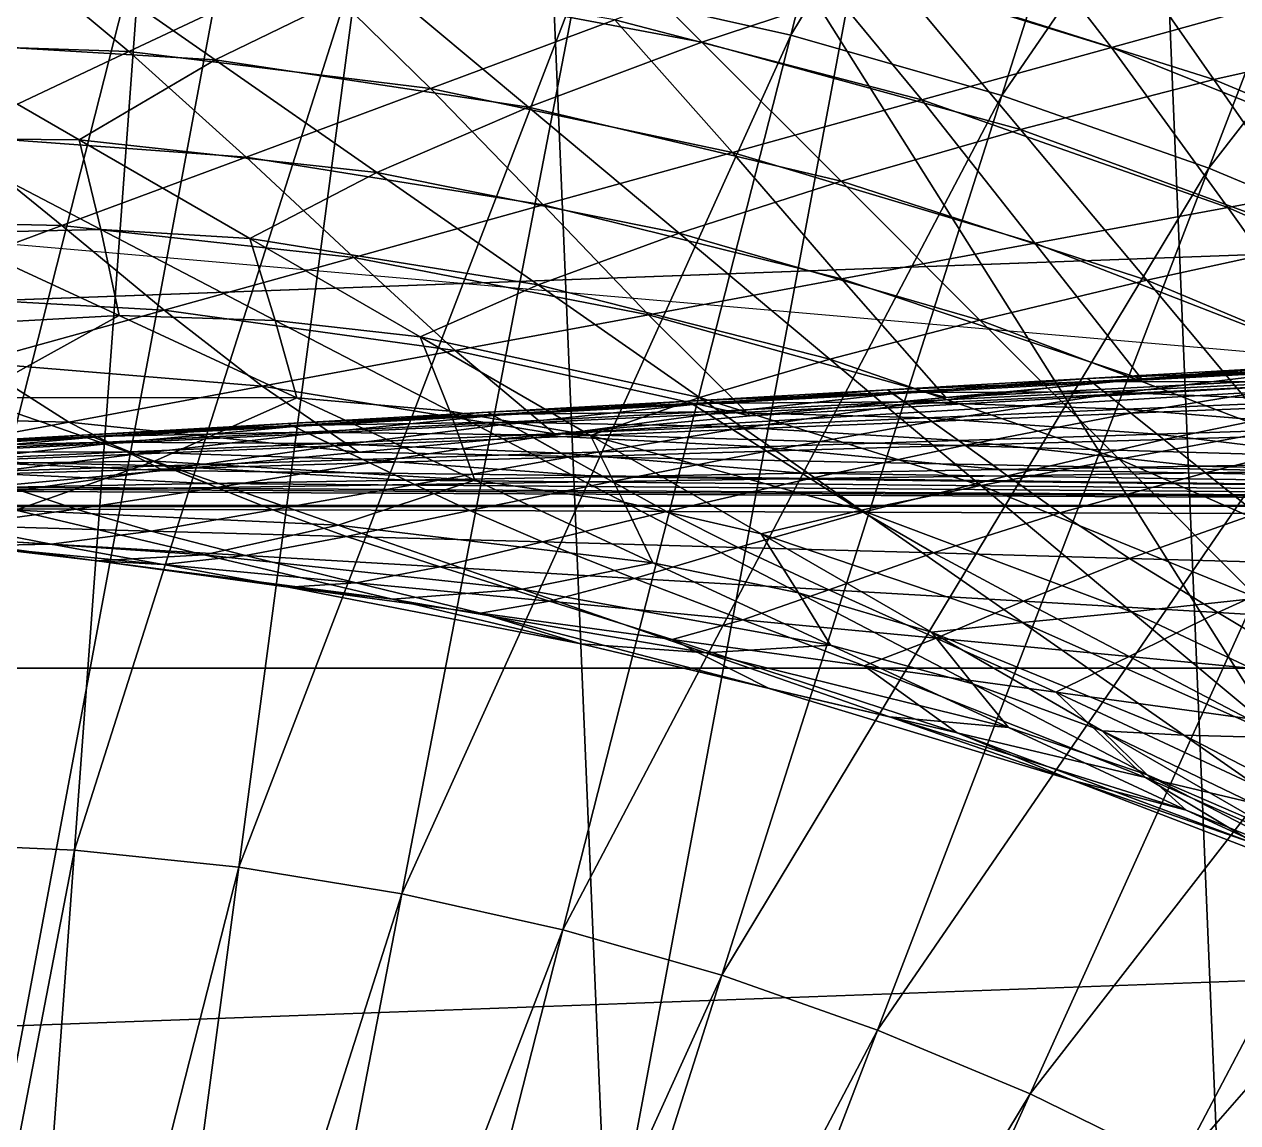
# Model space of a CAD drawing. Header units: metres. Extents: x -4.09 to 4.09, y -3.78 to 3.78.
# Drawn here: x -0.0418 to 0.3042, y 1.5426 to 1.8557 of the extents above; entities that cross this region are included whole.
import ezdxf

# ---------------------------------------------------------------- set-up
doc = ezdxf.new("R2010")
doc.units = ezdxf.units.M

msp = doc.modelspace()

# ---------------------------------------------------------------- linework, layer by layer
at = {"layer": 'statue_1', "color": 253}
for points in [[(-3.232, 0.082765, 16.714041), (3.348243, -0.166798, 15.068974), (3.367858, 2.430878, 15.064072)], [(-3.232, 2.430878, 16.714041), (-3.232, 0.082765, 16.714041), (3.367858, 2.430878, 15.064072)], [(-2.176662, 2.430878, 9.351602), (2.236946, 2.430878, 9.351602), (2.216392, -1.034236, 9.351602)], [(-2.157675, -1.034236, 9.351602), (-2.176662, 2.430878, 9.351602), (2.216392, -1.034236, 9.351602)], [(-1.437844, 0.146119, 15.295901), (-0.086352, 2.290978, 15.674101), (1.265203, 0.146119, 15.295901)], [(-0.086352, 2.290978, 15.674101), (-0.053453, 1.509987, 20.101959), (0.091428, 2.283835, 15.672838)], [(-0.086352, 2.290978, 15.674101), (0.091428, 2.283835, 15.672838), (1.265203, 0.146119, 15.295901)], [(0.124578, 1.495825, 20.124771), (0.091428, 2.283835, 15.672838), (-0.053453, 1.509987, 20.101959)], [(0.091428, 2.283835, 15.672838), (0.124578, 1.495825, 20.124771), (0.267955, 2.262435, 15.669063)], [(0.091428, 2.283835, 15.672838), (0.267955, 2.262435, 15.669063), (1.265203, 0.146119, 15.295901)], [(0.124578, 1.495825, 20.124771), (0.301167, 1.467062, 20.14677), (0.267955, 2.262435, 15.669063)], [(0.267955, 2.262435, 15.669063), (0.301167, 1.467062, 20.14677), (0.442163, 2.226872, 15.662797)], [(0.267955, 2.262435, 15.669063), (0.442163, 2.226872, 15.662797), (1.265203, 0.146119, 15.295901)], [(0.475125, 1.423885, 20.167812), (0.442163, 2.226872, 15.662797), (0.301167, 1.467062, 20.14677)], [(0.240946, 2.104143, 1.419429), (0.115805, 1.866268, 1.488987), (0.17684, 1.852576, 1.488987)], [(0.315705, 2.082712, 1.419429), (0.240946, 2.104143, 1.419429), (0.17684, 1.852576, 1.488987)], [(0.236936, 1.835374, 1.488987), (0.315705, 2.082712, 1.419429), (0.17684, 1.852576, 1.488987)], [(0.389148, 2.056957, 1.419429), (0.315705, 2.082712, 1.419429), (0.236936, 1.835374, 1.488987)], [(0.389148, 2.056957, 1.419429), (0.236936, 1.835374, 1.488987), (0.295966, 1.814632, 1.488987)], [(0.4609, 2.026909, 1.419429), (0.389148, 2.056957, 1.419429), (0.295966, 1.814632, 1.488987)], [(0.4609, 2.026909, 1.419429), (0.295966, 1.814632, 1.488987), (0.35368, 1.790506, 1.488987)], [(1.967048, -0.334928, 9.392891), (1.967048, 1.975148, 9.392891), (-2.139753, 1.975148, 9.392891)], [(-2.139753, -0.334928, 9.392891), (1.967048, -0.334928, 9.392891), (-2.139753, 1.975148, 9.392891)], [(-2.139753, -0.334928, 9.007879), (-2.139753, 1.975148, 9.007879), (1.967048, 1.975148, 9.007879)], [(-2.139753, -0.334928, 9.007879), (1.967048, -0.334928, 9.007879), (1.967048, 1.975148, 9.007879)], [(1.967048, 1.975148, 9.007879), (1.967048, -0.334928, 9.007879), (-2.139753, 1.975148, 9.007879)], [(1.967048, -0.334928, 9.007879), (-2.139753, -0.334928, 9.007879), (-2.139753, 1.975148, 9.007879)], [(1.967048, 1.975148, 9.007879), (-2.139753, 1.975148, 9.007879), (0.812011, 1.718473, 7.467829)], [(-0.984715, 1.718473, 7.467829), (-2.139753, 1.975148, 9.007879), (0.812011, 1.718473, 7.467829)], [(0.265323, 1.885976, 3.104353), (0.326734, 1.901423, 2.847677), (0.354808, 1.852795, 2.847677)], [(0.179221, 1.876482, 2.334328), (0.268205, 1.849098, 2.077653), (0.231797, 1.896034, 2.334328)], [(0.231797, 1.896034, 2.334328), (0.268205, 1.849098, 2.077653), (0.322222, 1.864074, 2.077653)], [(0.058905, 1.868054, 3.874378), (0.111857, 1.890237, 3.617703), (0.151461, 1.850602, 3.617703)], [(0.111857, 1.890237, 3.617703), (0.206355, 1.868743, 3.361028), (0.151461, 1.850602, 3.617703)], [(0.265323, 1.885976, 3.104353), (0.297407, 1.839949, 3.104353), (0.206355, 1.868743, 3.361028)], [(0.265323, 1.885976, 3.104353), (0.354808, 1.852795, 2.847677), (0.297407, 1.839949, 3.104353)], [(-0.008209, 1.882717, 1.488987), (-0.070686, 1.885475, 1.488987), (-0.074571, 1.622314, 1.543334)], [(-0.02751, 1.620246, 1.543334), (-0.008209, 1.882717, 1.488987), (-0.074571, 1.622314, 1.543334)], [(0.054017, 1.876325, 1.488987), (-0.008209, 1.882717, 1.488987), (-0.02751, 1.620246, 1.543334)], [(2.675725, 1.876513, 0.043246), (2.745471, 1.672101, 0.043246), (-2.918175, 1.672101, 0.043246)], [(-2.848429, 1.876513, 0.043246), (2.675725, 1.876513, 0.043246), (-2.918175, 1.672101, 0.043246)], [(-0.123387, 1.878863, 4.387728), (-0.0334, 1.877641, 4.131053), (-0.074759, 1.85079, 4.387728)], [(-0.097882, 1.85079, 2.847677), (-0.011969, 1.847907, 2.591002), (-0.049255, 1.878863, 2.847677)], [(-0.0334, 1.877641, 4.131053), (0.012658, 1.845557, 4.131053), (-0.074759, 1.85079, 4.387728)], [(-0.049255, 1.878863, 2.847677), (-0.011969, 1.847907, 2.591002), (0.038852, 1.871845, 2.591002)], [(-0.0334, 1.877641, 4.131053), (0.058905, 1.868054, 3.874378), (0.012658, 1.845557, 4.131053)], [(0.019363, 1.61542, 1.543334), (0.054017, 1.876325, 1.488987), (-0.02751, 1.620246, 1.543334)], [(0.115805, 1.866268, 1.488987), (0.054017, 1.876325, 1.488987), (0.019363, 1.61542, 1.543334)], [(0.126646, 1.856931, 2.334328), (0.214188, 1.834121, 2.077653), (0.179221, 1.876482, 2.334328)], [(0.214188, 1.834121, 2.077653), (0.268205, 1.849098, 2.077653), (0.179221, 1.876482, 2.334328)], [(-0.011969, 1.847907, 2.591002), (0.07407, 1.837379, 2.334328), (0.038852, 1.871845, 2.591002)], [(0.038852, 1.871845, 2.591002), (0.07407, 1.837379, 2.334328), (0.126646, 1.856931, 2.334328)], [(0.151461, 1.850602, 3.617703), (0.206355, 1.868743, 3.361028), (0.242325, 1.825724, 3.361028)], [(0.206355, 1.868743, 3.361028), (0.297407, 1.839949, 3.104353), (0.242325, 1.825724, 3.361028)], [(0.058905, 1.868054, 3.874378), (0.101956, 1.832084, 3.874378), (0.012658, 1.845557, 4.131053)], [(0.115805, 1.866268, 1.488987), (0.019363, 1.61542, 1.543334), (0.065861, 1.607838, 1.543334)], [(0.058905, 1.868054, 3.874378), (0.151461, 1.850602, 3.617703), (0.101956, 1.832084, 3.874378)], [(0.115805, 1.866268, 1.488987), (0.065861, 1.607838, 1.543334), (0.17684, 1.852576, 1.488987)], [(0.268205, 1.849098, 2.077653), (0.356563, 1.813661, 1.820977), (0.322222, 1.864074, 2.077653)], [(0.07407, 1.837379, 2.334328), (0.160171, 1.819144, 2.077653), (0.126646, 1.856931, 2.334328)], [(0.126646, 1.856931, 2.334328), (0.160171, 1.819144, 2.077653), (0.214188, 1.834121, 2.077653)], [(0.111794, 1.597561, 1.543334), (0.17684, 1.852576, 1.488987), (0.065861, 1.607838, 1.543334)], [(0.236936, 1.835374, 1.488987), (0.17684, 1.852576, 1.488987), (0.111794, 1.597561, 1.543334)], [(0.354808, 1.852795, 2.847677), (0.382882, 1.804167, 2.847677), (0.297407, 1.839949, 3.104353)], [(-0.062727, 1.824, 2.591002), (-0.011969, 1.847907, 2.591002), (-0.097882, 1.85079, 2.847677)], [(-0.074759, 1.85079, 4.387728), (-0.026131, 1.822716, 4.387728), (-0.069683, 1.823092, 4.515756)], [(-0.074759, 1.85079, 4.387728), (0.012658, 1.845557, 4.131053), (-0.026131, 1.822716, 4.387728)], [(-0.062727, 1.824, 2.591002), (0.021494, 1.817828, 2.334328), (-0.011969, 1.847907, 2.591002)], [(0.021494, 1.817828, 2.334328), (0.07407, 1.837379, 2.334328), (-0.011969, 1.847907, 2.591002)], [(0.151461, 1.850602, 3.617703), (0.191128, 1.810966, 3.617703), (0.101956, 1.832084, 3.874378)], [(0.151461, 1.850602, 3.617703), (0.242325, 1.825724, 3.361028), (0.191128, 1.810966, 3.617703)], [(0.214188, 1.834121, 2.077653), (0.301418, 1.803478, 1.820977), (0.268205, 1.849098, 2.077653)], [(0.301418, 1.803478, 1.820977), (0.356563, 1.813661, 1.820977), (0.268205, 1.849098, 2.077653)], [(-0.026131, 1.822716, 4.387728), (0.012658, 1.845557, 4.131053), (0.058717, 1.813473, 4.131053)], [(0.012658, 1.845557, 4.131053), (0.101956, 1.832084, 3.874378), (0.058717, 1.813473, 4.131053)], [(0.242325, 1.825724, 3.361028), (0.297407, 1.839949, 3.104353), (0.329492, 1.79389, 3.104353)], [(0.297407, 1.839949, 3.104353), (0.382882, 1.804167, 2.847677), (0.329492, 1.79389, 3.104353)], [(0.021494, 1.817828, 2.334328), (0.106154, 1.804167, 2.077653), (0.07407, 1.837379, 2.334328)], [(0.106154, 1.804167, 2.077653), (0.160171, 1.819144, 2.077653), (0.07407, 1.837379, 2.334328)], [(0.236936, 1.835374, 1.488987), (0.111794, 1.597561, 1.543334), (0.157101, 1.584589, 1.543334)], [(0.295966, 1.814632, 1.488987), (0.236936, 1.835374, 1.488987), (0.157101, 1.584589, 1.543334)], [(0.160171, 1.819144, 2.077653), (0.246335, 1.793263, 1.820977), (0.214188, 1.834121, 2.077653)], [(0.214188, 1.834121, 2.077653), (0.246335, 1.793263, 1.820977), (0.301418, 1.803478, 1.820977)], [(0.058717, 1.813473, 4.131053), (0.101956, 1.832084, 3.874378), (0.144944, 1.796114, 3.874378)], [(0.101956, 1.832084, 3.874378), (0.191128, 1.810966, 3.617703), (0.144944, 1.796114, 3.874378)], [(-0.113549, 1.800094, 2.591002), (-0.031082, 1.798276, 2.334328), (-0.062727, 1.824, 2.591002)], [(-0.062727, 1.824, 2.591002), (-0.031082, 1.798276, 2.334328), (0.021494, 1.817828, 2.334328)], [(0.242325, 1.825724, 3.361028), (0.278294, 1.782704, 3.361028), (0.191128, 1.810966, 3.617703)], [(0.242325, 1.825724, 3.361028), (0.329492, 1.79389, 3.104353), (0.278294, 1.782704, 3.361028)], [(-0.069683, 1.823092, 4.515756), (-0.01999, 1.79718, 4.515756), (-0.065485, 1.796146, 4.64328)], [(-0.069683, 1.823092, 4.515756), (-0.026131, 1.822716, 4.387728), (-0.01999, 1.79718, 4.515756)], [(-0.01999, 1.79718, 4.515756), (-0.026131, 1.822716, 4.387728), (0.022497, 1.794642, 4.387728)], [(-0.026131, 1.822716, 4.387728), (0.058717, 1.813473, 4.131053), (0.022497, 1.794642, 4.387728)], [(-0.031082, 1.798276, 2.334328), (0.052137, 1.78919, 2.077653), (0.021494, 1.817828, 2.334328)], [(0.021494, 1.817828, 2.334328), (0.052137, 1.78919, 2.077653), (0.106154, 1.804167, 2.077653)], [(0.106154, 1.804167, 2.077653), (0.191253, 1.78308, 1.820977), (0.160171, 1.819144, 2.077653)], [(0.191253, 1.78308, 1.820977), (0.246335, 1.793263, 1.820977), (0.160171, 1.819144, 2.077653)], [(0.058717, 1.813473, 4.131053), (0.104713, 1.781388, 4.131053), (0.022497, 1.794642, 4.387728)], [(0.058717, 1.813473, 4.131053), (0.144944, 1.796114, 3.874378), (0.104713, 1.781388, 4.131053)], [(0.20153, 1.568986, 1.543334), (0.295966, 1.814632, 1.488987), (0.157101, 1.584589, 1.543334)], [(0.35368, 1.790506, 1.488987), (0.295966, 1.814632, 1.488987), (0.20153, 1.568986, 1.543334)], [(0.301418, 1.803478, 1.820977), (0.388459, 1.764907, 1.564302), (0.356563, 1.813661, 1.820977)], [(0.144944, 1.796114, 3.874378), (0.191128, 1.810966, 3.617703), (0.230732, 1.771331, 3.617703)], [(0.191128, 1.810966, 3.617703), (0.278294, 1.782704, 3.361028), (0.230732, 1.771331, 3.617703)], [(0.052137, 1.78919, 2.077653), (0.136171, 1.772897, 1.820977), (0.106154, 1.804167, 2.077653)], [(0.106154, 1.804167, 2.077653), (0.136171, 1.772897, 1.820977), (0.191253, 1.78308, 1.820977)], [(0.246335, 1.793263, 1.820977), (0.332625, 1.759706, 1.564302), (0.301418, 1.803478, 1.820977)], [(0.301418, 1.803478, 1.820977), (0.332625, 1.759706, 1.564302), (0.388459, 1.764907, 1.564302)], [(-0.083658, 1.778725, 2.334328), (-0.031082, 1.798276, 2.334328), (-0.113549, 1.800094, 2.591002)], [(-0.109413, 1.767477, 4.897487), (-0.065485, 1.796146, 4.64328), (-0.014726, 1.772647, 4.64328)], [(-0.083658, 1.778725, 2.334328), (-0.00188, 1.774213, 2.077653), (-0.031082, 1.798276, 2.334328)], [(-0.065485, 1.796146, 4.64328), (-0.01999, 1.79718, 4.515756), (-0.014726, 1.772647, 4.64328)], [(-0.00188, 1.774213, 2.077653), (0.052137, 1.78919, 2.077653), (-0.031082, 1.798276, 2.334328)], [(0.029766, 1.771268, 4.515756), (-0.01999, 1.79718, 4.515756), (0.022497, 1.794642, 4.387728)], [(-0.014726, 1.772647, 4.64328), (-0.01999, 1.79718, 4.515756), (0.029766, 1.771268, 4.515756)], [(0.144944, 1.796114, 3.874378), (0.187932, 1.760176, 3.874378), (0.104713, 1.781388, 4.131053)], [(0.144944, 1.796114, 3.874378), (0.230732, 1.771331, 3.617703), (0.187932, 1.760176, 3.874378)], [(0.022497, 1.794642, 4.387728), (0.071125, 1.766568, 4.387728), (0.029766, 1.771268, 4.515756)], [(0.022497, 1.794642, 4.387728), (0.104713, 1.781388, 4.131053), (0.071125, 1.766568, 4.387728)], [(0.191253, 1.78308, 1.820977), (0.276853, 1.754505, 1.564302), (0.246335, 1.793263, 1.820977)], [(0.276853, 1.754505, 1.564302), (0.332625, 1.759706, 1.564302), (0.246335, 1.793263, 1.820977)], [(0.329492, 1.79389, 3.104353), (0.361576, 1.747863, 3.104353), (0.278294, 1.782704, 3.361028)], [(-0.00188, 1.774213, 2.077653), (0.081088, 1.762683, 1.820977), (0.052137, 1.78919, 2.077653)], [(0.081088, 1.762683, 1.820977), (0.136171, 1.772897, 1.820977), (0.052137, 1.78919, 2.077653)], [(0.245019, 1.550782, 1.543334), (0.35368, 1.790506, 1.488987), (0.20153, 1.568986, 1.543334)], [(0.409891, 1.762996, 1.488987), (0.35368, 1.790506, 1.488987), (0.245019, 1.550782, 1.543334)], [(0.136171, 1.772897, 1.820977), (0.221019, 1.749304, 1.564302), (0.191253, 1.78308, 1.820977)], [(0.191253, 1.78308, 1.820977), (0.221019, 1.749304, 1.564302), (0.276853, 1.754505, 1.564302)], [(0.230732, 1.771331, 3.617703), (0.278294, 1.782704, 3.361028), (0.314264, 1.739685, 3.361028)], [(0.278294, 1.782704, 3.361028), (0.361576, 1.747863, 3.104353), (0.314264, 1.739685, 3.361028)], [(-0.083658, 1.778725, 2.334328), (-0.055897, 1.759236, 2.077653), (-0.00188, 1.774213, 2.077653)], [(0.071125, 1.766568, 4.387728), (0.104713, 1.781388, 4.131053), (0.150772, 1.749304, 4.131053)], [(0.104713, 1.781388, 4.131053), (0.187932, 1.760176, 3.874378), (0.150772, 1.749304, 4.131053)], [(0.165247, 1.744103, 1.564302), (0.109413, 1.738901, 1.564302), (0.746651, 1.776751, 1.497359)], [(0.109413, 1.738901, 1.564302), (0.812011, 1.718473, 1.307628), (0.746651, 1.776751, 1.497359)], [(0.221019, 1.749304, 1.564302), (0.165247, 1.744103, 1.564302), (0.746651, 1.776751, 1.497359)], [(0.276853, 1.754505, 1.564302), (0.221019, 1.749304, 1.564302), (0.746651, 1.776751, 1.497359)], [(0.332625, 1.759706, 1.564302), (0.276853, 1.754505, 1.564302), (0.746651, 1.776751, 1.497359)], [(-0.109413, 1.767477, 4.897487), (-0.014726, 1.772647, 4.64328), (-0.057025, 1.749273, 4.897487)], [(-0.014726, 1.772647, 4.64328), (0.03597, 1.749147, 4.64328), (-0.057025, 1.749273, 4.897487)], [(-0.055897, 1.759236, 2.077653), (0.026006, 1.7525, 1.820977), (-0.00188, 1.774213, 2.077653)], [(0.03597, 1.749147, 4.64328), (-0.014726, 1.772647, 4.64328), (0.029766, 1.771268, 4.515756)], [(-0.00188, 1.774213, 2.077653), (0.026006, 1.7525, 1.820977), (0.081088, 1.762683, 1.820977)], [(0.081088, 1.762683, 1.820977), (0.165247, 1.744103, 1.564302), (0.136171, 1.772897, 1.820977)], [(0.165247, 1.744103, 1.564302), (0.221019, 1.749304, 1.564302), (0.136171, 1.772897, 1.820977)], [(0.029766, 1.771268, 4.515756), (0.079522, 1.745387, 4.515756), (0.03597, 1.749147, 4.64328)], [(0.029766, 1.771268, 4.515756), (0.071125, 1.766568, 4.387728), (0.079522, 1.745387, 4.515756)], [(0.230732, 1.771331, 3.617703), (0.270399, 1.731695, 3.617703), (0.187932, 1.760176, 3.874378)], [(0.230732, 1.771331, 3.617703), (0.314264, 1.739685, 3.361028), (0.270399, 1.731695, 3.617703)], [(0.079522, 1.745387, 4.515756), (0.071125, 1.766568, 4.387728), (0.11969, 1.738494, 4.387728)], [(0.071125, 1.766568, 4.387728), (0.150772, 1.749304, 4.131053), (0.11969, 1.738494, 4.387728)], [(0.026006, 1.7525, 1.820977), (0.109413, 1.738901, 1.564302), (0.081088, 1.762683, 1.820977)], [(0.081088, 1.762683, 1.820977), (0.109413, 1.738901, 1.564302), (0.165247, 1.744103, 1.564302)], [(0.409891, 1.762996, 1.488987), (0.245019, 1.550782, 1.543334), (0.287318, 1.530071, 1.543334)], [(0.409891, 1.762996, 1.488987), (0.287318, 1.530071, 1.543334), (0.464346, 1.732259, 1.488987)], [(-0.029076, 1.742285, 1.820977), (-0.055897, 1.759236, 2.077653), (-0.109914, 1.744259, 2.077653)], [(-0.029076, 1.742285, 1.820977), (0.026006, 1.7525, 1.820977), (-0.055897, 1.759236, 2.077653)], [(0.150772, 1.749304, 4.131053), (0.187932, 1.760176, 3.874378), (0.230982, 1.724207, 3.874378)], [(0.187932, 1.760176, 3.874378), (0.270399, 1.731695, 3.617703), (0.230982, 1.724207, 3.874378)], [(0.319465, 1.75698, 6.805823), (0.261375, 1.754693, 6.675271), (0.3184, 1.757889, 6.675271)], [(0.261375, 1.754693, 6.675271), (0.262942, 1.753471, 6.545335), (0.3184, 1.757889, 6.675271)], [(0.262942, 1.753471, 6.545335), (0.319904, 1.756573, 6.545335), (0.3184, 1.757889, 6.675271)], [(0.20435, 1.751497, 6.675271), (0.261375, 1.754693, 6.675271), (0.26244, 1.753847, 6.805823)], [(0.20435, 1.751497, 6.675271), (0.205917, 1.750369, 6.545335), (0.261375, 1.754693, 6.675271)], [(0.261375, 1.754693, 6.675271), (0.205917, 1.750369, 6.545335), (0.262942, 1.753471, 6.545335)], [(0.26244, 1.753847, 6.805823), (0.261375, 1.754693, 6.675271), (0.319465, 1.75698, 6.805823)], [(0.26244, 1.753847, 6.805823), (0.319465, 1.75698, 6.805823), (0.323037, 1.753784, 6.936991)], [(0.319904, 1.756573, 6.545335), (0.262942, 1.753471, 6.545335), (0.267077, 1.750181, 6.416017)], [(0.267077, 1.750181, 6.416017), (0.323977, 1.75297, 6.416017), (0.319904, 1.756573, 6.545335)], [(0.053641, 1.7337, 1.564302), (0.026006, 1.7525, 1.820977), (-0.029076, 1.742285, 1.820977)], [(0.053641, 1.7337, 1.564302), (0.109413, 1.738901, 1.564302), (0.026006, 1.7525, 1.820977)], [(0.205478, 1.750714, 6.805823), (0.147388, 1.74827, 6.675271), (0.20435, 1.751497, 6.675271)], [(0.147388, 1.74827, 6.675271), (0.148954, 1.747267, 6.545335), (0.20435, 1.751497, 6.675271)], [(0.148954, 1.747267, 6.545335), (0.205917, 1.750369, 6.545335), (0.20435, 1.751497, 6.675271)], [(0.26244, 1.753847, 6.805823), (0.205478, 1.750714, 6.805823), (0.20435, 1.751497, 6.675271)], [(0.266137, 1.750933, 6.936991), (0.205478, 1.750714, 6.805823), (0.26244, 1.753847, 6.805823)], [(0.205917, 1.750369, 6.545335), (0.210178, 1.747361, 6.416017), (0.262942, 1.753471, 6.545335)], [(0.262942, 1.753471, 6.545335), (0.210178, 1.747361, 6.416017), (0.267077, 1.750181, 6.416017)], [(0.323037, 1.753784, 6.936991), (0.266137, 1.750933, 6.936991), (0.26244, 1.753847, 6.805823)], [(0.266137, 1.750933, 6.936991), (0.323037, 1.753784, 6.936991), (0.329178, 1.748364, 7.068775)], [(0.267077, 1.750181, 6.416017), (0.273783, 1.744792, 6.287314), (0.323977, 1.75297, 6.416017)], [(0.323977, 1.75297, 6.416017), (0.273783, 1.744792, 6.287314), (0.330557, 1.747142, 6.287314)], [(-0.097882, 1.729878, 5.151692), (-0.057025, 1.749273, 4.897487), (-0.004637, 1.7311, 4.897487)], [(-0.057025, 1.749273, 4.897487), (0.03597, 1.749147, 4.64328), (-0.004637, 1.7311, 4.897487)], [(-0.004637, 1.7311, 4.897487), (0.03597, 1.749147, 4.64328), (0.086728, 1.725679, 4.64328)], [(0.03597, 1.749147, 4.64328), (0.079522, 1.745387, 4.515756), (0.086728, 1.725679, 4.64328)], [(0.090363, 1.745074, 6.675271), (0.147388, 1.74827, 6.675271), (0.148453, 1.747581, 6.805823)], [(0.090363, 1.745074, 6.675271), (0.091992, 1.744165, 6.545335), (0.147388, 1.74827, 6.675271)], [(0.148453, 1.747581, 6.805823), (0.091491, 1.744447, 6.805823), (0.090363, 1.745074, 6.675271)], [(0.152275, 1.745168, 6.936991), (0.091491, 1.744447, 6.805823), (0.148453, 1.747581, 6.805823)], [(0.147388, 1.74827, 6.675271), (0.091992, 1.744165, 6.545335), (0.148954, 1.747267, 6.545335)], [(0.150772, 1.749304, 4.131053), (0.19683, 1.717188, 4.131053), (0.11969, 1.738494, 4.387728)], [(0.148453, 1.747581, 6.805823), (0.147388, 1.74827, 6.675271), (0.205478, 1.750714, 6.805823)], [(0.148453, 1.747581, 6.805823), (0.205478, 1.750714, 6.805823), (0.209175, 1.748051, 6.936991)], [(0.209175, 1.748051, 6.936991), (0.152275, 1.745168, 6.936991), (0.148453, 1.747581, 6.805823)], [(0.205917, 1.750369, 6.545335), (0.148954, 1.747267, 6.545335), (0.153215, 1.744541, 6.416017)], [(0.150772, 1.749304, 4.131053), (0.230982, 1.724207, 3.874378), (0.19683, 1.717188, 4.131053)], [(0.152275, 1.745168, 6.936991), (0.209175, 1.748051, 6.936991), (0.215567, 1.743476, 7.068775)], [(0.153215, 1.744541, 6.416017), (0.210178, 1.747361, 6.416017), (0.205917, 1.750369, 6.545335)], [(0.209175, 1.748051, 6.936991), (0.205478, 1.750714, 6.805823), (0.266137, 1.750933, 6.936991)], [(0.272341, 1.74592, 7.068775), (0.209175, 1.748051, 6.936991), (0.266137, 1.750933, 6.936991)], [(0.215567, 1.743476, 7.068775), (0.209175, 1.748051, 6.936991), (0.272341, 1.74592, 7.068775)], [(0.267077, 1.750181, 6.416017), (0.210178, 1.747361, 6.416017), (0.217008, 1.742473, 6.287314)], [(0.217008, 1.742473, 6.287314), (0.273783, 1.744792, 6.287314), (0.267077, 1.750181, 6.416017)], [(0.272341, 1.74592, 7.068775), (0.266137, 1.750933, 6.936991), (0.329178, 1.748364, 7.068775)], [(0.337826, 1.740656, 7.201178), (0.272341, 1.74592, 7.068775), (0.329178, 1.748364, 7.068775)], [(-0.109914, 1.744259, 2.077653), (-0.084159, 1.732102, 1.820977), (-0.029076, 1.742285, 1.820977)], [(0.091491, 1.744447, 6.805823), (0.033338, 1.741847, 6.675271), (0.090363, 1.745074, 6.675271)], [(0.033338, 1.741847, 6.675271), (0.03503, 1.741063, 6.545335), (0.090363, 1.745074, 6.675271)], [(0.034528, 1.741314, 6.805823), (0.033338, 1.741847, 6.675271), (0.091491, 1.744447, 6.805823)], [(0.034528, 1.741314, 6.805823), (0.091491, 1.744447, 6.805823), (0.095376, 1.742285, 6.936991)], [(0.03503, 1.741063, 6.545335), (0.091992, 1.744165, 6.545335), (0.090363, 1.745074, 6.675271)], [(0.091992, 1.744165, 6.545335), (0.03503, 1.741063, 6.545335), (0.039416, 1.738933, 6.416017)], [(0.039416, 1.738933, 6.416017), (0.096316, 1.741753, 6.416017), (0.091992, 1.744165, 6.545335)], [(0.129215, 1.719475, 4.515756), (0.079522, 1.745387, 4.515756), (0.11969, 1.738494, 4.387728)], [(0.086728, 1.725679, 4.64328), (0.079522, 1.745387, 4.515756), (0.129215, 1.719475, 4.515756)], [(0.095376, 1.742285, 6.936991), (0.091491, 1.744447, 6.805823), (0.152275, 1.745168, 6.936991)], [(0.091992, 1.744165, 6.545335), (0.096316, 1.741753, 6.416017), (0.148954, 1.747267, 6.545335)], [(0.158793, 1.741063, 7.068775), (0.095376, 1.742285, 6.936991), (0.152275, 1.745168, 6.936991)], [(0.148954, 1.747267, 6.545335), (0.096316, 1.741753, 6.416017), (0.153215, 1.744541, 6.416017)], [(0.153215, 1.744541, 6.416017), (0.096316, 1.741753, 6.416017), (0.10346, 1.737805, 6.287314)], [(0.10346, 1.737805, 6.287314), (0.160234, 1.740124, 6.287314), (0.153215, 1.744541, 6.416017)], [(0.158793, 1.741063, 7.068775), (0.152275, 1.745168, 6.936991), (0.215567, 1.743476, 7.068775)], [(0.153215, 1.744541, 6.416017), (0.160234, 1.740124, 6.287314), (0.210178, 1.747361, 6.416017)], [(0.210178, 1.747361, 6.416017), (0.160234, 1.740124, 6.287314), (0.217008, 1.742473, 6.287314)], [(0.215567, 1.743476, 7.068775), (0.272341, 1.74592, 7.068775), (0.28124, 1.738839, 7.201178)], [(0.217008, 1.742473, 6.287314), (0.226471, 1.735674, 6.159227), (0.273783, 1.744792, 6.287314)], [(0.226471, 1.735674, 6.159227), (0.28312, 1.737335, 6.159227), (0.273783, 1.744792, 6.287314)], [(0.28124, 1.738839, 7.201178), (0.272341, 1.74592, 7.068775), (0.337826, 1.740656, 7.201178)], [(0.273783, 1.744792, 6.287314), (0.28312, 1.737335, 6.159227), (0.330557, 1.747142, 6.287314)], [(0.330557, 1.747142, 6.287314), (0.28312, 1.737335, 6.159227), (0.339706, 1.739027, 6.159227)], [(-0.084159, 1.732102, 1.820977), (-0.002131, 1.728499, 1.564302), (-0.029076, 1.742285, 1.820977)], [(-0.029076, 1.742285, 1.820977), (-0.002131, 1.728499, 1.564302), (0.053641, 1.7337, 1.564302)], [(-0.023625, 1.738651, 6.675271), (0.033338, 1.741847, 6.675271), (0.034528, 1.741314, 6.805823)], [(-0.023625, 1.738651, 6.675271), (-0.021995, 1.737962, 6.545335), (0.033338, 1.741847, 6.675271)], [(0.034528, 1.741314, 6.805823), (-0.022497, 1.738181, 6.805823), (-0.023625, 1.738651, 6.675271)], [(0.038414, 1.739434, 6.936991), (-0.022497, 1.738181, 6.805823), (0.034528, 1.741314, 6.805823)], [(0.033338, 1.741847, 6.675271), (-0.021995, 1.737962, 6.545335), (0.03503, 1.741063, 6.545335)], [(-0.021995, 1.737962, 6.545335), (-0.017483, 1.736144, 6.416017), (0.03503, 1.741063, 6.545335)], [(0.03503, 1.741063, 6.545335), (-0.017483, 1.736144, 6.416017), (0.039416, 1.738933, 6.416017)], [(0.095376, 1.742285, 6.936991), (0.038414, 1.739434, 6.936991), (0.034528, 1.741314, 6.805823)], [(0.038414, 1.739434, 6.936991), (0.095376, 1.742285, 6.936991), (0.101956, 1.73862, 7.068775)], [(0.039416, 1.738933, 6.416017), (0.046685, 1.735486, 6.287314), (0.096316, 1.741753, 6.416017)], [(0.096316, 1.741753, 6.416017), (0.046685, 1.735486, 6.287314), (0.10346, 1.737805, 6.287314)], [(0.101956, 1.73862, 7.068775), (0.095376, 1.742285, 6.936991), (0.158793, 1.741063, 7.068775)], [(0.101956, 1.73862, 7.068775), (0.158793, 1.741063, 7.068775), (0.167942, 1.735236, 7.201178)], [(0.224591, 1.737053, 7.201178), (0.158793, 1.741063, 7.068775), (0.215567, 1.743476, 7.068775)], [(0.167942, 1.735236, 7.201178), (0.158793, 1.741063, 7.068775), (0.224591, 1.737053, 7.201178)], [(0.160234, 1.740124, 6.287314), (0.169884, 1.734014, 6.159227), (0.217008, 1.742473, 6.287314)], [(0.217008, 1.742473, 6.287314), (0.169884, 1.734014, 6.159227), (0.226471, 1.735674, 6.159227)], [(0.28124, 1.738839, 7.201178), (0.224591, 1.737053, 7.201178), (0.215567, 1.743476, 7.068775)], [(0.28124, 1.738839, 7.201178), (0.337826, 1.740656, 7.201178), (0.349043, 1.730692, 7.334194)], [(-0.022497, 1.738181, 6.805823), (-0.08065, 1.735455, 6.675271), (-0.023625, 1.738651, 6.675271)], [(-0.08065, 1.735455, 6.675271), (-0.078958, 1.73486, 6.545335), (-0.023625, 1.738651, 6.675271)], [(-0.079459, 1.735048, 6.805823), (-0.08065, 1.735455, 6.675271), (-0.022497, 1.738181, 6.805823)], [(-0.079459, 1.735048, 6.805823), (-0.022497, 1.738181, 6.805823), (-0.018486, 1.736552, 6.936991)], [(-0.078958, 1.73486, 6.545335), (-0.021995, 1.737962, 6.545335), (-0.023625, 1.738651, 6.675271)], [(-0.021995, 1.737962, 6.545335), (-0.078958, 1.73486, 6.545335), (-0.074383, 1.733324, 6.416017)], [(-0.074383, 1.733324, 6.416017), (-0.017483, 1.736144, 6.416017), (-0.021995, 1.737962, 6.545335)], [(-0.018486, 1.736552, 6.936991), (-0.022497, 1.738181, 6.805823), (0.038414, 1.739434, 6.936991)], [(0.045181, 1.736207, 7.068775), (-0.018486, 1.736552, 6.936991), (0.038414, 1.739434, 6.936991)], [(0.039416, 1.738933, 6.416017), (-0.017483, 1.736144, 6.416017), (-0.010089, 1.733136, 6.287314)], [(-0.010089, 1.733136, 6.287314), (0.046685, 1.735486, 6.287314), (0.039416, 1.738933, 6.416017)], [(0.045181, 1.736207, 7.068775), (0.038414, 1.739434, 6.936991), (0.101956, 1.73862, 7.068775)], [(0.111293, 1.73345, 7.201178), (0.045181, 1.736207, 7.068775), (0.101956, 1.73862, 7.068775)], [(0.046685, 1.735486, 6.287314), (0.056712, 1.730661, 6.159227), (0.10346, 1.737805, 6.287314)], [(0.812011, 1.718473, 1.307628), (0.109413, 1.738901, 1.564302), (0.053641, 1.7337, 1.564302)], [(0.10346, 1.737805, 6.287314), (0.056712, 1.730661, 6.159227), (0.113298, 1.732322, 6.159227)], [(0.167942, 1.735236, 7.201178), (0.111293, 1.73345, 7.201178), (0.101956, 1.73862, 7.068775)], [(0.10346, 1.737805, 6.287314), (0.113298, 1.732322, 6.159227), (0.160234, 1.740124, 6.287314)], [(0.113298, 1.732322, 6.159227), (0.169884, 1.734014, 6.159227), (0.160234, 1.740124, 6.287314)], [(0.11969, 1.738494, 4.387728), (0.168318, 1.71042, 4.387728), (0.129215, 1.719475, 4.515756)], [(0.11969, 1.738494, 4.387728), (0.19683, 1.717188, 4.131053), (0.168318, 1.71042, 4.387728)], [(0.292645, 1.72969, 7.334194), (0.224591, 1.737053, 7.201178), (0.28124, 1.738839, 7.201178)], [(0.28312, 1.737335, 6.159227), (0.226471, 1.735674, 6.159227), (0.238628, 1.726995, 6.031758)], [(0.238628, 1.726995, 6.031758), (0.295026, 1.727841, 6.031758), (0.28312, 1.737335, 6.159227)], [(0.314264, 1.739685, 3.361028), (0.350234, 1.696665, 3.361028), (0.270399, 1.731695, 3.617703)], [(0.349043, 1.730692, 7.334194), (0.292645, 1.72969, 7.334194), (0.28124, 1.738839, 7.201178)], [(0.28312, 1.737335, 6.159227), (0.295026, 1.727841, 6.031758), (0.339706, 1.739027, 6.159227)], [(0.339706, 1.739027, 6.159227), (0.295026, 1.727841, 6.031758), (0.351362, 1.728656, 6.031758)], [(-0.018486, 1.736552, 6.936991), (-0.075386, 1.733669, 6.936991), (-0.079459, 1.735048, 6.805823)], [(-0.075386, 1.733669, 6.936991), (-0.018486, 1.736552, 6.936991), (-0.011656, 1.733763, 7.068775)], [(-0.06843, 1.73135, 7.068775), (-0.075386, 1.733669, 6.936991), (-0.011656, 1.733763, 7.068775)], [(-0.074383, 1.733324, 6.416017), (-0.066863, 1.730818, 6.287314), (-0.017483, 1.736144, 6.416017)], [(-0.001943, 1.729815, 7.201178), (-0.06843, 1.73135, 7.068775), (-0.011656, 1.733763, 7.068775)], [(-0.017483, 1.736144, 6.416017), (-0.066863, 1.730818, 6.287314), (-0.010089, 1.733136, 6.287314)], [(-0.011656, 1.733763, 7.068775), (-0.018486, 1.736552, 6.936991), (0.045181, 1.736207, 7.068775)], [(-0.011656, 1.733763, 7.068775), (0.045181, 1.736207, 7.068775), (0.054706, 1.731632, 7.201178)], [(0.054706, 1.731632, 7.201178), (-0.001943, 1.729815, 7.201178), (-0.011656, 1.733763, 7.068775)], [(-0.010089, 1.733136, 6.287314), (0.000125, 1.729, 6.159227), (0.046685, 1.735486, 6.287314)], [(0.053641, 1.7337, 1.564302), (-0.002131, 1.728499, 1.564302), (0.812011, 1.718473, 1.307628)], [(0.000125, 1.729, 6.159227), (0.056712, 1.730661, 6.159227), (0.046685, 1.735486, 6.287314)], [(0.054706, 1.731632, 7.201178), (0.045181, 1.736207, 7.068775), (0.111293, 1.73345, 7.201178)], [(0.179848, 1.727716, 7.334194), (0.111293, 1.73345, 7.201178), (0.167942, 1.735236, 7.201178)], [(0.169884, 1.734014, 6.159227), (0.113298, 1.732322, 6.159227), (0.125894, 1.725335, 6.031758)], [(0.125894, 1.725335, 6.031758), (0.182292, 1.726181, 6.031758), (0.169884, 1.734014, 6.159227)], [(0.167942, 1.735236, 7.201178), (0.224591, 1.737053, 7.201178), (0.236246, 1.728719, 7.334194)], [(0.236246, 1.728719, 7.334194), (0.179848, 1.727716, 7.334194), (0.167942, 1.735236, 7.201178)], [(0.169884, 1.734014, 6.159227), (0.182292, 1.726181, 6.031758), (0.226471, 1.735674, 6.159227)], [(0.226471, 1.735674, 6.159227), (0.182292, 1.726181, 6.031758), (0.238628, 1.726995, 6.031758)], [(0.236246, 1.728719, 7.334194), (0.224591, 1.737053, 7.201178), (0.292645, 1.72969, 7.334194)], [(-0.097882, 1.729878, 5.151692), (-0.004637, 1.7311, 4.897487), (-0.044179, 1.717188, 5.151692)], [(-0.057965, 1.723298, 1.564302), (-0.002131, 1.728499, 1.564302), (-0.084159, 1.732102, 1.820977)], [(-0.058592, 1.728029, 7.201178), (-0.06843, 1.73135, 7.068775), (-0.001943, 1.729815, 7.201178)], [(-0.066863, 1.730818, 6.287314), (-0.056461, 1.727309, 6.159227), (-0.010089, 1.733136, 6.287314)], [(-0.010089, 1.733136, 6.287314), (-0.056461, 1.727309, 6.159227), (0.000125, 1.729, 6.159227)], [(-0.004637, 1.7311, 4.897487), (0.047751, 1.712896, 4.897487), (-0.044179, 1.717188, 5.151692)], [(-0.004637, 1.7311, 4.897487), (0.086728, 1.725679, 4.64328), (0.047751, 1.712896, 4.897487)], [(0.066989, 1.725742, 7.334194), (-0.001943, 1.729815, 7.201178), (0.054706, 1.731632, 7.201178)], [(0.056712, 1.730661, 6.159227), (0.000125, 1.729, 6.159227), (0.01316, 1.723674, 6.031758)], [(0.01316, 1.723674, 6.031758), (0.069495, 1.72452, 6.031758), (0.056712, 1.730661, 6.159227)], [(0.054706, 1.731632, 7.201178), (0.111293, 1.73345, 7.201178), (0.123387, 1.726713, 7.334194)], [(0.123387, 1.726713, 7.334194), (0.066989, 1.725742, 7.334194), (0.054706, 1.731632, 7.201178)], [(0.056712, 1.730661, 6.159227), (0.069495, 1.72452, 6.031758), (0.113298, 1.732322, 6.159227)], [(0.113298, 1.732322, 6.159227), (0.069495, 1.72452, 6.031758), (0.125894, 1.725335, 6.031758)], [(0.123387, 1.726713, 7.334194), (0.111293, 1.73345, 7.201178), (0.179848, 1.727716, 7.334194)], [(0.230982, 1.724207, 3.874378), (0.270399, 1.731695, 3.617703), (0.310003, 1.69206, 3.617703)], [(0.270399, 1.731695, 3.617703), (0.350234, 1.696665, 3.361028), (0.310003, 1.69206, 3.617703)], [(0.328301, 1.506916, 1.543334), (0.464346, 1.732259, 1.488987), (0.287318, 1.530071, 1.543334)], [(0.812011, 1.718473, 7.467829), (0.292645, 1.72969, 7.334194), (0.349043, 1.730692, 7.334194)], [(-0.058592, 1.728029, 7.201178), (-0.001943, 1.729815, 7.201178), (0.01059, 1.724739, 7.334194)], [(0.01059, 1.724739, 7.334194), (-0.045808, 1.723737, 7.334194), (-0.058592, 1.728029, 7.201178)], [(-0.002131, 1.728499, 1.564302), (-0.057965, 1.723298, 1.564302), (0.812011, 1.718473, 1.307628)], [(-0.056461, 1.727309, 6.159227), (-0.043239, 1.722859, 6.031758), (0.000125, 1.729, 6.159227)], [(0.000125, 1.729, 6.159227), (-0.043239, 1.722859, 6.031758), (0.01316, 1.723674, 6.031758)], [(0.01059, 1.724739, 7.334194), (-0.001943, 1.729815, 7.201178), (0.066989, 1.725742, 7.334194)], [(0.123387, 1.726713, 7.334194), (0.179848, 1.727716, 7.334194), (0.812011, 1.718473, 7.467829)], [(0.812011, 1.718473, 7.467829), (0.179848, 1.727716, 7.334194), (0.236246, 1.728719, 7.334194)], [(0.238628, 1.726995, 6.031758), (0.182292, 1.726181, 6.031758), (0.197394, 1.716624, 5.904914)], [(0.197394, 1.716624, 5.904914), (0.253479, 1.716405, 5.904914), (0.238628, 1.726995, 6.031758)], [(0.236246, 1.728719, 7.334194), (0.292645, 1.72969, 7.334194), (0.812011, 1.718473, 7.467829)], [(0.238628, 1.726995, 6.031758), (0.253479, 1.716405, 5.904914), (0.295026, 1.727841, 6.031758)], [(0.295026, 1.727841, 6.031758), (0.253479, 1.716405, 5.904914), (0.309564, 1.716217, 5.904914)], [(0.351362, 1.728656, 6.031758), (0.295026, 1.727841, 6.031758), (0.309564, 1.716217, 5.904914)], [(-0.057965, 1.723298, 1.564302), (-0.113737, 1.718097, 1.564302), (0.812011, 1.718473, 1.307628)], [(0.812011, 1.718473, 7.467829), (-0.102269, 1.722734, 7.334194), (-0.045808, 1.723737, 7.334194)], [(0.812011, 1.718473, 7.467829), (-0.045808, 1.723737, 7.334194), (0.01059, 1.724739, 7.334194)], [(0.01316, 1.723674, 6.031758), (-0.043239, 1.722859, 6.031758), (-0.027009, 1.717439, 5.904914)], [(-0.027009, 1.717439, 5.904914), (0.029076, 1.717219, 5.904914), (0.01316, 1.723674, 6.031758)], [(0.01059, 1.724739, 7.334194), (0.066989, 1.725742, 7.334194), (0.812011, 1.718473, 7.467829)], [(0.01316, 1.723674, 6.031758), (0.029076, 1.717219, 5.904914), (0.069495, 1.72452, 6.031758)], [(0.069495, 1.72452, 6.031758), (0.029076, 1.717219, 5.904914), (0.085224, 1.717031, 5.904914)], [(0.086728, 1.725679, 4.64328), (0.137424, 1.70218, 4.64328), (0.047751, 1.712896, 4.897487)], [(0.812011, 1.718473, 7.467829), (0.066989, 1.725742, 7.334194), (0.123387, 1.726713, 7.334194)], [(0.125894, 1.725335, 6.031758), (0.069495, 1.72452, 6.031758), (0.085224, 1.717031, 5.904914)], [(0.085224, 1.717031, 5.904914), (0.141309, 1.716812, 5.904914), (0.125894, 1.725335, 6.031758)], [(0.137424, 1.70218, 4.64328), (0.086728, 1.725679, 4.64328), (0.129215, 1.719475, 4.515756)], [(0.125894, 1.725335, 6.031758), (0.141309, 1.716812, 5.904914), (0.182292, 1.726181, 6.031758)], [(0.182292, 1.726181, 6.031758), (0.141309, 1.716812, 5.904914), (0.197394, 1.716624, 5.904914)], [(0.230982, 1.724207, 3.874378), (0.273971, 1.688237, 3.874378), (0.19683, 1.717188, 4.131053)], [(0.230982, 1.724207, 3.874378), (0.310003, 1.69206, 3.617703), (0.273971, 1.688237, 3.874378)], [(-0.102269, 1.722734, 7.334194), (0.812011, 1.718473, 7.467829), (-0.984715, 1.718473, 7.467829)], [(-0.043239, 1.722859, 6.031758), (-0.083094, 1.717627, 5.904914), (-0.027009, 1.717439, 5.904914)], [(-0.984715, -0.078253, 7.467829), (-0.984715, 1.718473, 7.467829), (0.812011, -0.078253, 7.467829)], [(0.812011, 1.718473, 7.467829), (-0.984715, 1.718473, 7.467829), (0.812011, -0.078253, 7.467829)], [(-0.984715, 1.718473, 1.307628), (-0.984715, -0.078253, 1.307628), (0.812011, 1.718473, 1.307628)], [(-0.984715, -0.078253, 1.307628), (0.812011, -0.078253, 1.307628), (0.812011, 1.718473, 1.307628)], [(-0.113737, 1.718097, 1.564302), (-0.984715, 1.718473, 1.307628), (0.812011, 1.718473, 1.307628)], [(0.812011, 1.718473, 7.467829), (0.812011, -0.078253, 7.467829), (-0.984715, -0.078253, 7.467829)], [(-0.984715, 1.718473, 7.467829), (0.812011, 1.718473, 7.467829), (-0.984715, -0.078253, 7.467829)], [(-0.083094, 1.717627, 5.904914), (-0.061412, 1.71277, 5.779057), (-0.027009, 1.717439, 5.904914)], [(-0.075824, 1.710264, 5.407246), (-0.044179, 1.717188, 5.151692), (0.009525, 1.704467, 5.151692)], [(-0.061412, 1.71277, 5.779057), (-0.00564, 1.711204, 5.779057), (-0.027009, 1.717439, 5.904914)], [(-0.044179, 1.717188, 5.151692), (0.047751, 1.712896, 4.897487), (0.009525, 1.704467, 5.151692)], [(-0.027009, 1.717439, 5.904914), (-0.00564, 1.711204, 5.779057), (0.029076, 1.717219, 5.904914)], [(0.029076, 1.717219, 5.904914), (-0.00564, 1.711204, 5.779057), (0.050132, 1.709668, 5.779057)], [(0.029076, 1.717219, 5.904914), (0.050132, 1.709668, 5.779057), (0.085224, 1.717031, 5.904914)], [(0.050132, 1.709668, 5.779057), (0.105966, 1.708102, 5.779057), (0.085224, 1.717031, 5.904914)], [(0.085224, 1.717031, 5.904914), (0.105966, 1.708102, 5.779057), (0.141309, 1.716812, 5.904914)], [(0.141309, 1.716812, 5.904914), (0.105966, 1.708102, 5.779057), (0.161738, 1.706535, 5.779057)], [(0.129215, 1.719475, 4.515756), (0.178971, 1.693564, 4.515756), (0.137424, 1.70218, 4.64328)], [(0.129215, 1.719475, 4.515756), (0.168318, 1.71042, 4.387728), (0.178971, 1.693564, 4.515756)], [(0.141309, 1.716812, 5.904914), (0.161738, 1.706535, 5.779057), (0.197394, 1.716624, 5.904914)], [(0.161738, 1.706535, 5.779057), (0.21751, 1.705, 5.779057), (0.197394, 1.716624, 5.904914)], [(0.168318, 1.71042, 4.387728), (0.19683, 1.717188, 4.131053), (0.242889, 1.685104, 4.131053)], [(0.19683, 1.717188, 4.131053), (0.273971, 1.688237, 3.874378), (0.242889, 1.685104, 4.131053)], [(0.197394, 1.716624, 5.904914), (0.21751, 1.705, 5.779057), (0.253479, 1.716405, 5.904914)], [(0.253479, 1.716405, 5.904914), (0.21751, 1.705, 5.779057), (0.273344, 1.703433, 5.779057)], [(0.253479, 1.716405, 5.904914), (0.273344, 1.703433, 5.779057), (0.309564, 1.716217, 5.904914)], [(0.009525, 1.704467, 5.151692), (0.047751, 1.712896, 4.897487), (0.100138, 1.694692, 4.897487)], [(0.047751, 1.712896, 4.897487), (0.137424, 1.70218, 4.64328), (0.100138, 1.694692, 4.897487)], [(0.273344, 1.703433, 5.779057), (0.329116, 1.701867, 5.779057), (0.309564, 1.716217, 5.904914)], [(-0.089611, 1.710765, 5.654257), (-0.034152, 1.707506, 5.654257), (-0.061412, 1.71277, 5.779057)], [(-0.089611, 1.710765, 5.654257), (-0.057276, 1.706974, 5.530369), (-0.034152, 1.707506, 5.654257)], [(-0.075824, 1.710264, 5.407246), (-0.021118, 1.702744, 5.407246), (-0.057276, 1.706974, 5.530369)], [(-0.075824, 1.710264, 5.407246), (0.009525, 1.704467, 5.151692), (-0.021118, 1.702744, 5.407246)], [(-0.061412, 1.71277, 5.779057), (-0.034152, 1.707506, 5.654257), (-0.00564, 1.711204, 5.779057)], [(-0.00564, 1.711204, 5.779057), (-0.034152, 1.707506, 5.654257), (0.021306, 1.704248, 5.654257)], [(0.050132, 1.709668, 5.779057), (-0.00564, 1.711204, 5.779057), (0.021306, 1.704248, 5.654257)], [(0.021306, 1.704248, 5.654257), (0.076764, 1.700989, 5.654257), (0.050132, 1.709668, 5.779057)], [(0.050132, 1.709668, 5.779057), (0.076764, 1.700989, 5.654257), (0.105966, 1.708102, 5.779057)], [(0.178971, 1.693564, 4.515756), (0.168318, 1.71042, 4.387728), (0.216946, 1.682347, 4.387728)], [(0.168318, 1.71042, 4.387728), (0.242889, 1.685104, 4.131053), (0.216946, 1.682347, 4.387728)], [(-0.034152, 1.707506, 5.654257), (-0.057276, 1.706974, 5.530369), (-0.002193, 1.70171, 5.530369)], [(-0.057276, 1.706974, 5.530369), (-0.021118, 1.702744, 5.407246), (-0.002193, 1.70171, 5.530369)], [(0.021306, 1.704248, 5.654257), (-0.034152, 1.707506, 5.654257), (-0.002193, 1.70171, 5.530369)], [(0.105966, 1.708102, 5.779057), (0.076764, 1.700989, 5.654257), (0.132223, 1.697731, 5.654257)], [(0.161738, 1.706535, 5.779057), (0.105966, 1.708102, 5.779057), (0.132223, 1.697731, 5.654257)], [(0.132223, 1.697731, 5.654257), (0.187681, 1.694472, 5.654257), (0.161738, 1.706535, 5.779057)], [(0.161738, 1.706535, 5.779057), (0.187681, 1.694472, 5.654257), (0.21751, 1.705, 5.779057)], [(0.009525, 1.704467, 5.151692), (0.063166, 1.691778, 5.151692), (-0.021118, 1.702744, 5.407246)], [(-0.002193, 1.70171, 5.530369), (-0.021118, 1.702744, 5.407246), (0.033588, 1.695256, 5.407246)], [(-0.021118, 1.702744, 5.407246), (0.063166, 1.691778, 5.151692), (0.033588, 1.695256, 5.407246)], [(-0.002193, 1.70171, 5.530369), (0.052889, 1.696446, 5.530369), (0.021306, 1.704248, 5.654257)], [(0.009525, 1.704467, 5.151692), (0.100138, 1.694692, 4.897487), (0.063166, 1.691778, 5.151692)], [(0.021306, 1.704248, 5.654257), (0.052889, 1.696446, 5.530369), (0.076764, 1.700989, 5.654257)], [(0.21751, 1.705, 5.779057), (0.187681, 1.694472, 5.654257), (0.243139, 1.691214, 5.654257)], [(0.273344, 1.703433, 5.779057), (0.21751, 1.705, 5.779057), (0.243139, 1.691214, 5.654257)], [(0.243139, 1.691214, 5.654257), (0.298598, 1.687955, 5.654257), (0.273344, 1.703433, 5.779057)], [(0.273344, 1.703433, 5.779057), (0.298598, 1.687955, 5.654257), (0.329116, 1.701867, 5.779057)], [(-0.002193, 1.70171, 5.530369), (0.033588, 1.695256, 5.407246), (0.052889, 1.696446, 5.530369)], [(0.076764, 1.700989, 5.654257), (0.052889, 1.696446, 5.530369), (0.107971, 1.691214, 5.530369)], [(0.132223, 1.697731, 5.654257), (0.076764, 1.700989, 5.654257), (0.107971, 1.691214, 5.530369)], [(0.100138, 1.694692, 4.897487), (0.137424, 1.70218, 4.64328), (0.18812, 1.678681, 4.64328)], [(0.137424, 1.70218, 4.64328), (0.178971, 1.693564, 4.515756), (0.18812, 1.678681, 4.64328)], [(0.329116, 1.701867, 5.779057), (0.298598, 1.687955, 5.654257), (0.354056, 1.684696, 5.654257)], [(0.033588, 1.695256, 5.407246), (0.088295, 1.687767, 5.407246), (0.052889, 1.696446, 5.530369)], [(0.052889, 1.696446, 5.530369), (0.088295, 1.687767, 5.407246), (0.107971, 1.691214, 5.530369)], [(0.107971, 1.691214, 5.530369), (0.163116, 1.68595, 5.530369), (0.132223, 1.697731, 5.654257)], [(0.132223, 1.697731, 5.654257), (0.163116, 1.68595, 5.530369), (0.187681, 1.694472, 5.654257)], [(0.033588, 1.695256, 5.407246), (0.11687, 1.679088, 5.151692), (0.088295, 1.687767, 5.407246)], [(0.033588, 1.695256, 5.407246), (0.063166, 1.691778, 5.151692), (0.11687, 1.679088, 5.151692)], [(0.100138, 1.694692, 4.897487), (0.152526, 1.676487, 4.897487), (0.063166, 1.691778, 5.151692)], [(0.100138, 1.694692, 4.897487), (0.18812, 1.678681, 4.64328), (0.152526, 1.676487, 4.897487)], [(0.187681, 1.694472, 5.654257), (0.163116, 1.68595, 5.530369), (0.218199, 1.680686, 5.530369)], [(0.228664, 1.667652, 4.515756), (0.178971, 1.693564, 4.515756), (0.216946, 1.682347, 4.387728)], [(0.18812, 1.678681, 4.64328), (0.178971, 1.693564, 4.515756), (0.228664, 1.667652, 4.515756)], [(0.243139, 1.691214, 5.654257), (0.187681, 1.694472, 5.654257), (0.218199, 1.680686, 5.530369)], [(0.063166, 1.691778, 5.151692), (0.152526, 1.676487, 4.897487), (0.11687, 1.679088, 5.151692)], [(0.107971, 1.691214, 5.530369), (0.088295, 1.687767, 5.407246), (0.143001, 1.680279, 5.407246)], [(0.107971, 1.691214, 5.530369), (0.143001, 1.680279, 5.407246), (0.163116, 1.68595, 5.530369)], [(0.218199, 1.680686, 5.530369), (0.273281, 1.675422, 5.530369), (0.243139, 1.691214, 5.654257)], [(0.243139, 1.691214, 5.654257), (0.273281, 1.675422, 5.530369), (0.298598, 1.687955, 5.654257)], [(0.310003, 1.69206, 3.617703), (0.34967, 1.652424, 3.617703), (0.273971, 1.688237, 3.874378)], [(0.088295, 1.687767, 5.407246), (0.170574, 1.666367, 5.151692), (0.143001, 1.680279, 5.407246)], [(0.11687, 1.679088, 5.151692), (0.170574, 1.666367, 5.151692), (0.088295, 1.687767, 5.407246)], [(0.143001, 1.680279, 5.407246), (0.197707, 1.67279, 5.407246), (0.163116, 1.68595, 5.530369)], [(0.163116, 1.68595, 5.530369), (0.197707, 1.67279, 5.407246), (0.218199, 1.680686, 5.530369)], [(0.242889, 1.685104, 4.131053), (0.273971, 1.688237, 3.874378), (0.317021, 1.652267, 3.874378)], [(0.298598, 1.687955, 5.654257), (0.273281, 1.675422, 5.530369), (0.328364, 1.670158, 5.530369)], [(0.273971, 1.688237, 3.874378), (0.34967, 1.652424, 3.617703), (0.317021, 1.652267, 3.874378)], [(0.354056, 1.684696, 5.654257), (0.298598, 1.687955, 5.654257), (0.328364, 1.670158, 5.530369)], [(0.242889, 1.685104, 4.131053), (0.288885, 1.653019, 4.131053), (0.216946, 1.682347, 4.387728)], [(0.216946, 1.682347, 4.387728), (0.265573, 1.654273, 4.387728), (0.228664, 1.667652, 4.515756)], [(0.216946, 1.682347, 4.387728), (0.288885, 1.653019, 4.131053), (0.265573, 1.654273, 4.387728)], [(0.242889, 1.685104, 4.131053), (0.317021, 1.652267, 3.874378), (0.288885, 1.653019, 4.131053)], [(0.11687, 1.679088, 5.151692), (0.204914, 1.658283, 4.897487), (0.170574, 1.666367, 5.151692)], [(0.11687, 1.679088, 5.151692), (0.152526, 1.676487, 4.897487), (0.204914, 1.658283, 4.897487)], [(0.143001, 1.680279, 5.407246), (0.224215, 1.653677, 5.151692), (0.197707, 1.67279, 5.407246)], [(0.143001, 1.680279, 5.407246), (0.170574, 1.666367, 5.151692), (0.224215, 1.653677, 5.151692)], [(0.18812, 1.678681, 4.64328), (0.238878, 1.655181, 4.64328), (0.152526, 1.676487, 4.897487)], [(0.238878, 1.655181, 4.64328), (0.18812, 1.678681, 4.64328), (0.228664, 1.667652, 4.515756)], [(0.218199, 1.680686, 5.530369), (0.197707, 1.67279, 5.407246), (0.252351, 1.66527, 5.407246)], [(0.218199, 1.680686, 5.530369), (0.252351, 1.66527, 5.407246), (0.273281, 1.675422, 5.530369)], [(0.152526, 1.676487, 4.897487), (0.238878, 1.655181, 4.64328), (0.204914, 1.658283, 4.897487)], [(0.252351, 1.66527, 5.407246), (0.307058, 1.657782, 5.407246), (0.273281, 1.675422, 5.530369)], [(0.273281, 1.675422, 5.530369), (0.307058, 1.657782, 5.407246), (0.328364, 1.670158, 5.530369)], [(-2.918175, 1.672101, 0.043246), (2.745471, 1.672101, 0.043246), (-2.972756, 1.463114, 0.043246)], [(2.800114, 1.463114, 0.043246), (-2.972756, 1.463114, 0.043246), (2.745471, 1.672101, 0.043246)], [(0.197707, 1.67279, 5.407246), (0.277918, 1.640988, 5.151692), (0.252351, 1.66527, 5.407246)], [(0.224215, 1.653677, 5.151692), (0.277918, 1.640988, 5.151692), (0.197707, 1.67279, 5.407246)], [(0.170574, 1.666367, 5.151692), (0.257302, 1.640079, 4.897487), (0.224215, 1.653677, 5.151692)], [(0.204914, 1.658283, 4.897487), (0.257302, 1.640079, 4.897487), (0.170574, 1.666367, 5.151692)], [(0.228664, 1.667652, 4.515756), (0.27842, 1.64174, 4.515756), (0.238878, 1.655181, 4.64328)], [(0.228664, 1.667652, 4.515756), (0.265573, 1.654273, 4.387728), (0.27842, 1.64174, 4.515756)], [(0.252351, 1.66527, 5.407246), (0.331622, 1.628267, 5.151692), (0.307058, 1.657782, 5.407246)], [(0.252351, 1.66527, 5.407246), (0.277918, 1.640988, 5.151692), (0.331622, 1.628267, 5.151692)], [(0.204914, 1.658283, 4.897487), (0.289574, 1.631682, 4.64328), (0.257302, 1.640079, 4.897487)], [(0.204914, 1.658283, 4.897487), (0.238878, 1.655181, 4.64328), (0.289574, 1.631682, 4.64328)], [(0.238878, 1.655181, 4.64328), (0.27842, 1.64174, 4.515756), (0.289574, 1.631682, 4.64328)], [(0.27842, 1.64174, 4.515756), (0.265573, 1.654273, 4.387728), (0.314201, 1.626199, 4.387728)], [(0.265573, 1.654273, 4.387728), (0.334943, 1.620935, 4.131053), (0.314201, 1.626199, 4.387728)], [(0.265573, 1.654273, 4.387728), (0.288885, 1.653019, 4.131053), (0.334943, 1.620935, 4.131053)], [(0.224215, 1.653677, 5.151692), (0.309689, 1.621875, 4.897487), (0.277918, 1.640988, 5.151692)], [(0.224215, 1.653677, 5.151692), (0.257302, 1.640079, 4.897487), (0.309689, 1.621875, 4.897487)], [(0.288885, 1.653019, 4.131053), (0.360009, 1.616298, 3.874378), (0.334943, 1.620935, 4.131053)], [(0.317021, 1.652267, 3.874378), (0.360009, 1.616298, 3.874378), (0.288885, 1.653019, 4.131053)], [(0.277918, 1.640988, 5.151692), (0.362077, 1.603671, 4.897487), (0.331622, 1.628267, 5.151692)], [(0.309689, 1.621875, 4.897487), (0.362077, 1.603671, 4.897487), (0.277918, 1.640988, 5.151692)], [(0.328176, 1.615859, 4.515756), (0.27842, 1.64174, 4.515756), (0.314201, 1.626199, 4.387728)], [(0.289574, 1.631682, 4.64328), (0.27842, 1.64174, 4.515756), (0.328176, 1.615859, 4.515756)], [(0.257302, 1.640079, 4.897487), (0.340333, 1.608183, 4.64328), (0.309689, 1.621875, 4.897487)], [(0.289574, 1.631682, 4.64328), (0.340333, 1.608183, 4.64328), (0.257302, 1.640079, 4.897487)], [(0.340333, 1.608183, 4.64328), (0.289574, 1.631682, 4.64328), (0.328176, 1.615859, 4.515756)], [(-0.02751, 1.620246, 1.543334), (-0.074571, 1.622314, 1.543334), (-0.078456, 1.356427, 1.582284)], [(-0.02751, 1.620246, 1.543334), (-0.078456, 1.356427, 1.582284), (-0.046999, 1.355048, 1.582284)], [(0.019363, 1.61542, 1.543334), (-0.02751, 1.620246, 1.543334), (-0.046999, 1.355048, 1.582284)], [(0.019363, 1.61542, 1.543334), (-0.046999, 1.355048, 1.582284), (-0.015666, 1.351821, 1.582284)], [(0.019363, 1.61542, 1.543334), (-0.015666, 1.351821, 1.582284), (0.065861, 1.607838, 1.543334)], [(0.015416, 1.346745, 1.582284), (0.065861, 1.607838, 1.543334), (-0.015666, 1.351821, 1.582284)], [(0.111794, 1.597561, 1.543334), (0.065861, 1.607838, 1.543334), (0.015416, 1.346745, 1.582284)], [(0.046121, 1.339883, 1.582284), (0.111794, 1.597561, 1.543334), (0.015416, 1.346745, 1.582284)], [(0.046121, 1.339883, 1.582284), (0.157101, 1.584589, 1.543334), (0.111794, 1.597561, 1.543334)], [(0.076388, 1.331204, 1.582284), (0.157101, 1.584589, 1.543334), (0.046121, 1.339883, 1.582284)], [(0.076388, 1.331204, 1.582284), (0.20153, 1.568986, 1.543334), (0.157101, 1.584589, 1.543334)], [(0.076388, 1.331204, 1.582284), (0.106154, 1.320771, 1.582284), (0.20153, 1.568986, 1.543334)], [(0.245019, 1.550782, 1.543334), (0.20153, 1.568986, 1.543334), (0.106154, 1.320771, 1.582284)], [(0.245019, 1.550782, 1.543334), (0.106154, 1.320771, 1.582284), (0.135168, 1.308614, 1.582284)], [(0.245019, 1.550782, 1.543334), (0.135168, 1.308614, 1.582284), (0.287318, 1.530071, 1.543334)]]:
    msp.add_3dface(points, dxfattribs=at)

doc.saveas('drawing.dxf')
